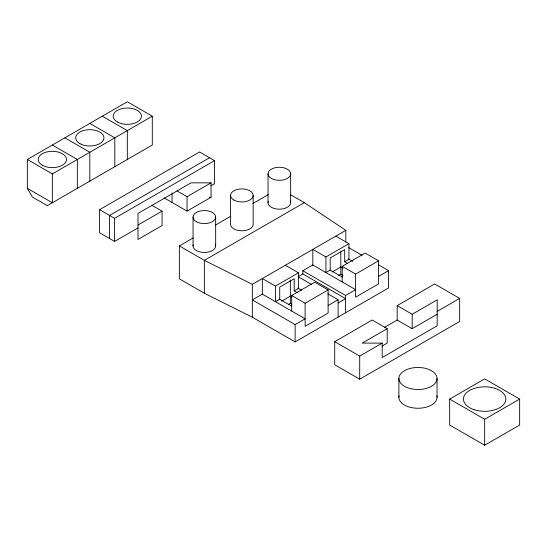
<?xml version="1.0" encoding="UTF-8"?>
<svg xmlns="http://www.w3.org/2000/svg" width="547" height="547" viewBox="0 0 547 547"><rect width="100%" height="100%" fill="white"/><g stroke="black" fill="none" stroke-linecap="round" stroke-linejoin="round"><path stroke-width="0.82" d="M193.337 237.863L179.368 245.931L179.368 278.826L204.359 293.254L252.345 317.205L295.127 341.902L388.589 287.941L388.589 270.628L378.264 264.666M193.05 245.931L193.05 217.07M204.359 293.254L204.359 260.358L304.323 202.643L345.807 230.349L345.807 242.157M215.668 245.931L215.668 217.07M230.54 195.429L230.54 224.284A11.309 6.53 0 0 0 241.849 230.813A11.309 6.53 0 0 0 253.158 224.284L253.158 195.429M252.345 317.205L252.345 284.31L345.807 230.349M262.341 294.204L262.341 278.539L275.456 286.108L298.457 272.837L298.457 288.419L294.204 290.874L294.204 278.751L279.708 287.12L279.708 299.243L275.456 301.691L275.456 286.108M268.023 202.643L268.023 173.789M288.864 304.194L290.327 303.353L290.327 279.927M290.642 202.643L290.642 173.789M291.701 311.072L291.701 295.489L314.696 282.211L328.118 289.958L328.118 313.048L305.123 326.32L305.123 303.236L328.118 289.958M295.127 341.902L295.127 324.59L305.123 318.819L262.341 294.122L252.345 299.893L295.127 324.59M312.822 265.883L312.822 249.391L325.937 256.967L348.938 243.688L348.938 259.271L344.685 261.726L344.685 249.61L330.19 257.979L330.19 270.095L325.937 272.55L325.937 256.967M338.108 317.089L338.108 299.777L327.783 293.814M338.62 275.476L340.808 274.211L340.808 251.641M342.183 281.931L342.183 266.348L365.177 253.07L378.599 260.816L378.599 283.9L355.605 297.178L355.605 274.095L378.599 260.816M345.608 312.761L345.608 295.448L355.605 289.678L312.822 264.974L302.826 270.744L302.826 274.04M27.35 159.471L127.314 101.763L152.305 116.19L152.305 145.044L47.343 205.645L32.348 196.988L27.35 188.332L27.35 159.471L52.341 173.905L152.305 116.19M137.994 227.901L114.583 241.418L99.588 232.762L99.588 209.679L199.552 151.963L214.547 160.627L214.547 183.71L210.875 185.83M209.549 157.734L109.585 215.45L109.585 238.533M99.588 209.679L114.583 218.335L214.547 160.627M137.994 225.015L162.062 211.121L162.062 225.549L137.994 239.442L137.994 213.474L191.053 182.842L211.046 182.842L211.046 197.269L187.053 211.121L164.209 197.932M177.057 190.924L187.053 196.694L211.046 182.842M215.388 225.138L230.82 216.222M252.871 203.491L268.31 194.582M298.053 276.679L302.826 273.931L345.608 298.628L338.108 302.956M281.63 301.158L290.327 296.139L291.783 296.98M332.111 272.016L340.808 266.998L342.99 268.256M328.118 305.541L338.108 299.777M378.599 276.399L388.589 270.628M437.176 314.265L412.185 328.692L397.19 320.036L397.19 305.609L434.68 283.961L459.665 298.395L459.665 321.479L359.707 379.187L334.716 364.76L334.716 341.677L372.199 320.036L387.194 328.692L387.194 343.119L382.052 346.087M384.698 327.25L397.19 320.036M387.194 328.692L362.203 343.119L382.196 343.119L382.196 357.547L437.176 325.807L437.176 299.838L412.185 314.265L397.19 305.609M334.716 341.677L359.707 356.104L382.196 343.119M437.176 311.38L459.665 298.395M449.675 399.071L484.663 378.866L519.65 399.071L519.65 425.04L484.663 445.237L449.675 425.04L449.675 399.071L484.663 419.269L519.65 399.071M209.378 197.269L211.046 197.269M252.345 284.31L204.359 260.358L179.368 245.931M290.354 194.582L304.323 202.643M335.817 236.113L348.938 243.688M348.76 247.634L362.032 255.299M102.323 116.19L127.314 130.617L127.314 159.478M348.357 258.936L352.63 261.404M344.685 261.726L347.632 263.435M342.183 266.348L355.605 274.095M89.824 123.403L114.815 137.83L114.815 166.691M340.808 274.211L343.003 275.476M330.19 270.095L342.737 277.343M302.826 270.744L345.608 295.448M64.833 137.83L89.824 152.257L89.824 181.119M285.336 265.261L298.457 272.837M298.279 276.775L311.558 284.44M52.341 145.044L77.332 159.471L77.332 188.332M297.876 288.084L301.561 290.211M152.066 205.351L162.062 211.121M294.204 290.874L297.158 292.577M291.701 295.489L305.123 303.236M290.327 303.353L291.79 304.194M279.708 299.243L291.524 306.06M27.35 188.332L52.341 202.759L52.341 173.905M484.663 419.269L484.663 445.237M437.046 378.49A19.083 11.015 0 0 1 408.424 388.028A19.083 11.015 0 0 1 408.424 368.952A19.083 11.015 0 0 1 437.046 378.49L437.046 397.245M412.185 314.265L412.185 328.692M398.879 378.49L398.879 397.245M359.707 356.104L359.707 379.187M187.053 196.694L187.053 211.121M172.059 193.132L172.059 202.465M114.583 218.335L114.583 241.418M436.882 395.809A19.083 11.015 0 0 1 417.963 408.26A19.083 11.015 0 0 1 399.043 395.809M215.286 244.242A11.309 6.53 0 0 1 204.852 252.454A11.309 6.53 0 0 1 193.221 244.796M290.259 200.954A11.309 6.53 0 0 1 279.825 209.166A11.309 6.53 0 0 1 268.194 201.508M474.058 409.669A21.203 12.246 0 0 0 505.866 399.071A21.203 12.246 0 0 0 474.058 388.466A21.203 12.246 0 0 0 474.058 409.669M196.366 221.692A11.309 6.53 0 0 0 215.286 218.766A11.309 6.53 0 0 0 201.433 210.766A11.309 6.53 0 0 0 196.366 221.692M271.333 178.404A11.309 6.53 0 0 0 290.259 175.478A11.309 6.53 0 0 0 276.406 167.485A11.309 6.53 0 0 0 271.333 178.404M233.849 200.045A11.309 6.53 0 0 0 252.769 197.118A11.309 6.53 0 0 0 238.923 189.125A11.309 6.53 0 0 0 233.849 200.045M117.318 121.96A14.14 8.164 0 0 0 140.969 118.302A14.14 8.164 0 0 0 123.656 108.306A14.14 8.164 0 0 0 117.318 121.96M79.828 143.601A14.14 8.164 0 0 0 103.479 139.943A14.14 8.164 0 0 0 86.166 129.947A14.14 8.164 0 0 0 79.828 143.601M42.345 165.249A14.14 8.164 0 0 0 65.996 161.584A14.14 8.164 0 0 0 48.683 151.587A14.14 8.164 0 0 0 42.345 165.249"/></g></svg>
